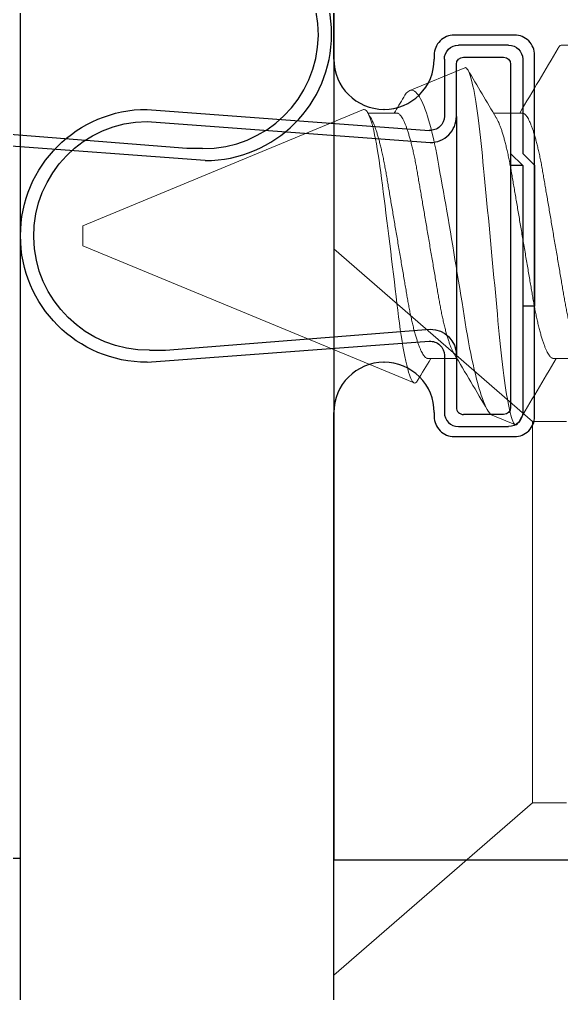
# Model space of a CAD drawing. Extents: x -82 to 113, y -82 to 93.
# Drawn here: x 7.525 to 7.7948, y 70.9118 to 71.3969 of the extents above; entities that cross this region are included whole.
import ezdxf

# ---------------------------------------------------------------- set-up
doc = ezdxf.new("R2010")
doc.units = 0
doc.header["$MEASUREMENT"] = 0
doc.linetypes.add('SLD-Solid', pattern=[0])
doc.layers.get('0').update_dxf_attribs({"linetype": 'CONTINUOUS'})
for name, color, linetype in [('1', 7, 'CONTINUOUS'), ('Ballons', 7, 'CONTINUOUS'), ('FRAME', 1, 'CONTINUOUS'), ('INERTIA', 7, 'CONTINUOUS')]:
    doc.layers.add(name, color=color, linetype=linetype)

# ---------------------------------------------------------------- blocks, each defined once
blk = doc.blocks.new('Q250T190')
for p, q in [((-0.06300049999998691, 0.1809999999999974), (-0.05253921128166894, 0.04051983721100072)), ((-0.05700050000001511, 0.1809999999999974), (-0.04650049999997918, 0.03999999999999915)), ((0.06300049999998691, 0.1809999999999974), (0.05253921128166894, 0.04051983721100072)), ((0.05700050000001511, 0.1797619999999966), (0.05700050000001511, 0.1718690000000009)), ((0.05700050000001511, 0.1718690000000009), (0.04650049999997918, 0.03999999999999915)), ((-0.08800050000002102, 0.03300000000000125), (-0.05951988240082073, 0.03300000000000125)), ((0.05951988240082073, 0.03300000000000125), (0.08800050000002102, 0.03300000000000125)), ((-0.09500049999996918, 0.0009999999999976694), (-0.09500049999996918, 0.02599999999999625)), ((-0.05950050000001283, 0.02700000000000102), (-0.08549949999996898, 0.02700000000000102)), ((-0.05950050000001283, 0.02700000000000102), (0.08549950000002582, 0.02700000000000102)), ((0.09500050000002602, 0.02599999999999625), (0.09500050000002602, 0.0009999999999976694)), ((-0.0889994999999999, 0.02349999999999852), (-0.0889994999999999, 0.003500000000002501)), ((0.0889994999999999, 0.003500000000002501), (0.0889994999999999, 0.02349999999999852)), ((-0.08549949999996898, 0), (0.08549950000002582, 0)), ((-0.03500050000002375, -0.006000000000000227), (-0.04099949999999808, 0)), ((-0.03500050000002375, -0.006000000000000227), (-0.03500050000002375, 0)), ((-0.08800050000002102, -0.006000000000000227), (-0.04099949999999808, -0.006000000000000227)), ((-0.03500050000002375, -0.01200000000000045), (-0.04099949999999808, -0.006000000000000227)), ((-0.03500050000002375, -0.006000000000000227), (0.08800050000002102, -0.006000000000000227)), ((0.03499950000002627, -0.01200000000000045), (0.03499950000002627, -0.006000000000000227)), ((0.03499950000002627, -0.01200000000000045), (-0.03500050000002375, -0.01200000000000045))]:
    blk.add_line(p, q)
for centre, radius, start, end in [((-4.999999987376214e-07, 0.1809999999999974), 0.063, 0, 180), ((-4.999999987376214e-07, 0.180380999999997), 0.057003, 359.3779300000001, 179.3779139999998), ((-0.05951988240082073, 0.03999999999999915), 0.006999999999999999, 270, 4.258846122170237), ((0.05950050000001283, 0.03999999999999915), 0.013, 180, 270), ((0.05951988240082073, 0.03999999999999915), 0.006999999999999999, 175.7411538778298, 270), ((-0.08800050000002102, 0.02599999999999625), 0.007, 90, 180.0000149999999), ((-0.08549949999996898, 0.02349999999999852), 0.0035, 90, 179.9999850000001), ((-0.08800050000002102, 0.0009999999999976694), 0.007, 180, 270), ((-0.08549949999996898, 0.003500000000002501), 0.0035, 180, 270), ((0.08549950000002582, 0.003500000000002501), 0.0035, 270, 0), ((0.08800050000002102, 0.0009999999999976694), 0.007, 270, 0)]:
    blk.add_arc(centre, radius, start, end)
at = {"extrusion": (0, 0, -1)}
for centre, radius, start, end in [((0.05950050000001283, 0.03999999999999915), 0.013, 180, 270.0000610000009), ((-0.08800050000002102, 0.02599999999999625), 0.007, 90, 179.9999850000001), ((-0.08549950000002582, 0.02349999999999852), 0.0035, 90, 180.0000149999999)]:
    blk.add_arc(centre, radius, start, end, dxfattribs=at)
blk = doc.blocks.new('NO 10 500')
at = {"color": 7, "linetype": 'SLD-Solid', "lineweight": 15}
for p, q in [((0.09887349098158893, 0.09494411686608828), (0, 0.1808935234878746)), ((0, 0.1808935234878746), (0, -0.1808935234878746)), ((0.1159317679953347, 0.09494411686608828), (0.09887349098158893, 0.09494411686608828)), ((0.09887349098158893, 0.09494411686608828), (0.09887349098158893, 0)), ((0.09887349098158893, 0), (0.09887349098158893, -0.09494411686608828)), ((0, -0.1808935234878746), (0.09887349098158893, -0.09494411686608828)), ((0.09887349098158893, -0.09494411686608828), (0.1159317679953347, -0.09494411686608828))]:
    blk.add_line(p, q, dxfattribs=at)
blk = doc.blocks.new('HINGENEW00NEW00NEW00NEW00NEW00N')
at = {"layer": '1', "color": 1, "linetype": 'Continuous'}
for p, q in [((-0.0018897629, 0.087637878), (-0.0018897629, -0.68499998)), ((0.1541102371, -0.68401571), (0.1541102371, -0.097401581)), ((0.2525354271, -0.68401571), (0.1541102371, -0.68401571)), ((0.1541102371, -1.31), (0.1541102371, -0.68401571)), ((-0.12, -0.68499998), (-0.0018897629, -0.68499998)), ((-0.0018897629, -1.31), (-0.0018897629, -0.68499998))]:
    blk.add_line(p, q, dxfattribs=at)
blk = doc.blocks.new('20350')
at = {"color": 7, "linetype": 'Continuous', "lineweight": 15}
for p, q in [((0.7960802411690864, 0.0894050889825877), (0.7845719487381828, 0.09417198500069901)), ((0.999853929156501, 0.004999269645779236), (0.8350108039232893, 0.07327951361430962)), ((0.7655131999395337, 0.06116194931600205), (0.7511576030413281, 0.06116194931600205)), ((0.8280040285130994, 0.06116194931600205), (0.8136485049366726, 0.06116194931600205)), ((0.999853929156501, -1.4210854715202e-14), (0.999853929156501, 0.004999269645779236)), ((0.999853929156501, -0.004999269645779236), (0.999853929156501, -1.4210854715202e-14)), ((0.8602175101879794, -0.06283858458458269), (0.999853929156501, -0.004999269645779236)), ((0.7811358704220339, -0.06116194931603047), (0.7954914673202325, -0.06116194931603047)), ((0.8436267723173785, -0.06116194931603047), (0.8579822958938053, -0.06116194931603047)), ((0.8097868670416091, -0.0837276098475428), (0.8371397749662819, -0.07239766346778254)), ((0.753796160416762, -0.09498612248857796), (0.7616074956580121, -0.09498612248857796))]:
    blk.add_line(p, q, dxfattribs=at)
at = {"color": 7, "linetype": 'Continuous', "lineweight": 15, "flags": 128}
for points in [[(0.8097868670416091, -0.0837276098475428), (0.8094748095695365, -0.0837815930039909), (0.8091562997813213, -0.08368797942846129), (0.8088297245979135, -0.08344465195470718), (0.8084978702467396, -0.08305237129617637), (0.8081539911245557, -0.08249831530751806), (0.807805932661239, -0.08179054938396746), (0.8074517884906314, -0.0809233910879783), (0.8070947847708254, -0.07990321941390732), (0.8067481927429867, -0.07877520057483878), (0.806400134279663, -0.07750837445151149), (0.8060488496582678, -0.0760946023269895), (0.8056973450715432, -0.07454476331950843), (0.8053386549509227, -0.0728234246815731), (0.8049809913351424, -0.07096596416938894), (0.8046223745363008, -0.06896051740328346), (0.8042661773560127, -0.06682401254796844), (0.80392486449594, -0.06463916573024164), (0.8035869244374894, -0.06233937786582544), (0.8032505241363026, -0.05991132730484594), (0.802918596463357, -0.05737491632645231), (0.8025846891025026, -0.05467571267833193), (0.8022565008400591, -0.05187284120633251), (0.8019324185969765, -0.04894948372849228), (0.8016152286006957, -0.04593144492677936), (0.8013158557956075, -0.04293983862474704), (0.8010154564856791, -0.03987296293864517), (0.800706625171685, -0.03671679966167574), (0.8003924413681602, -0.03349606510577985), (0.8000669660113715, -0.03014913231955063), (0.7997370180263346, -0.02674600297579843), (0.7994009843340208, -0.02326881863983488), (0.7990616511618569, -0.01974633290380723), (0.7987187252227415, -0.01617518442257904), (0.7983737462739455, -0.01257056111437294), (0.7980248079493251, -0.008913498416760035), (0.7976750630851939, -0.00523500227514262), (0.7973174727911925, -0.001461733873455273), (0.7969601757842852, 0.002320514870305601), (0.7966013390201141, 0.006132498600962322), (0.7962441153349857, 0.009939750642658396), (0.7958997229603852, 0.01362153137064581), (0.7955581168132113, 0.01728600586856999), (0.7952173905273341, 0.02095207969769319), (0.7948804769737237, 0.02458783153609545), (0.7945408505144655, 0.02826488644659264), (0.7942063565794086, 0.03189695844848472), (0.7938752354459879, 0.03550358779459373), (0.7935504933069382, 0.03905114499490026), (0.7932444482203778, 0.04240819160339981), (0.792944488841087, 0.04569853831021931), (0.7926418898779275, 0.04893880166248721), (0.7923332785292558, 0.05210221004726634), (0.7920127890531319, 0.05524580322251893), (0.7916870937310136, 0.05829883025849369), (0.7913546528056514, 0.06127587302306381), (0.7910182525044576, 0.0641509114515344), (0.7906801658024634, 0.06690562426554436), (0.7903393661948073, 0.06954990990460885), (0.7899940939589101, 0.07209606351376863), (0.7896472086439843, 0.07452146074304267), (0.7892920379685364, 0.07686950350027644), (0.7889364273624437, 0.07908313369709674), (0.7885785437813411, 0.0811727217819822), (0.788221613383314, 0.0831181867539641), (0.7878750213554753, 0.0848731892515815), (0.7875304090155524, 0.0864847468626948), (0.7871860899627237, 0.08795961435579613), (0.7868449970679734, 0.08928361313276412), (0.7865004580498223, 0.0904780614994678), (0.7861603916599122, 0.09151035876196545), (0.785823038175657, 0.09238422600033402), (0.7854914037898126, 0.09308992058377896), (0.7851777332387044, 0.09360969864287938), (0.7848703683602025, 0.09397091836471816), (0.7845678427188147, 0.09417363474061347), (0.7842656103645211, 0.0942174811617491), (0.7839507666650292, 0.0941011836622323), (0.7836301305453475, 0.09382254258888167), (0.7833021622482192, 0.09337836844447622), (0.7832217282616512, 0.09323161491290932)], [(0.7960746687142262, 0.08939150612384594), (0.7964568951244431, 0.08920349992892795), (0.7969823922819401, 0.08878042412511888), (0.7975254133435357, 0.08818162352362435), (0.7980799459237176, 0.08741179071797944), (0.7986589679765643, 0.08644701364453056), (0.7992480351125124, 0.08530657592991986), (0.7998509600638286, 0.08398104656093608), (0.8004617304450221, 0.08248238615202297), (0.8010191225744023, 0.08098287337749355), (0.8015810606538025, 0.07934746785922187), (0.8021506975195223, 0.07756623449675715), (0.8027230472908968, 0.07565326023608065), (0.8033097681300632, 0.07356617425675438), (0.8038973688305191, 0.07134886880599822), (0.804489148872122, 0.0689876327119947), (0.8050796091217833, 0.06650264321054067), (0.805648512769757, 0.06398570832847383), (0.8062141902596522, 0.06136152660344862), (0.8067794278189027, 0.05861515414129315), (0.8073393128886224, 0.05576927944859733), (0.8079046970914234, 0.05276350371364913), (0.8084621625425825, 0.04966434353373472), (0.8090144954695262, 0.04645335389993477), (0.8095564900262815, 0.04315909822601327), (0.8100734085361694, 0.03991345488857689), (0.8105985390847934, 0.03660109331896422), (0.8111419267552549, 0.03320131615508615), (0.8116968992660816, 0.02974706320411258), (0.812276801180225, 0.02615730932261329), (0.8128669681427922, 0.02252526023382018), (0.8134714328513724, 0.0188272994523544), (0.8140839629551451, 0.0151020114164595), (0.8146414284063042, 0.01173190436689708), (0.8152035864510268, 0.008351880547294854), (0.8157736632473913, 0.004944272274215677), (0.8163467462365119, 0.001538414415293232), (0.8169343469369679, -0.001933370602571927), (0.8175231207858218, -0.005390880357836636), (0.8181162206193662, -0.008852940932158049), (0.818708367269835, -0.01228782318686683), (0.8192785907097502, -0.01557544782279763), (0.8198458079569093, -0.01882616411053561), (0.8204128052387532, -0.02205649350800343), (0.8209746699963745, -0.0252380994406991), (0.8215422538524138, -0.02843299036238989), (0.8221021389221264, -0.03156534010177836), (0.8226571847547319, -0.03465176749732279), (0.8232019655389067, -0.03766309277405355), (0.8237206437713809, -0.04048442071145075), (0.8242466541813016, -0.04321872715910047), (0.8247912150001611, -0.04587841037080409), (0.8253476539464728, -0.04843680871631761), (0.8259294622267532, -0.05094906933526033), (0.8265216821990009, -0.05334438172393163), (0.8271284932043699, -0.05563663119339424), (0.8277436628920185, -0.05780010929650814), (0.8283012749867282, -0.05962603686306522), (0.8288637996403239, -0.06134180304614745), (0.8294343163673403, -0.06295514787551326), (0.830008059252421, -0.06445112745704762), (0.8305964664924019, -0.06585560146406522), (0.8311862668460961, -0.06713238560088541), (0.8317806131498031, -0.06828699274838357), (0.8323740795922134, -0.06930757685744027), (0.8329788375879019, -0.07021036495321198), (0.8335803694255048, -0.07096929572752231), (0.8341819745848795, -0.07158692169461744), (0.8347777140023069, -0.07205558989430472), (0.835380712275402, -0.07238006165930244), (0.8359747652920078, -0.07254623171324681), (0.8365633191755393, -0.07255281234252209), (0.8371397749662819, -0.07239766346778254)], [(0.8602175101879794, -0.06283858458458269), (0.8597912907130834, -0.06291021079299242), (0.8593537063631516, -0.06277791081622297), (0.8589069567914152, -0.06244247286331017), (0.8584386506179911, -0.06188512656005685), (0.8579631589106711, -0.06111496380641768), (0.8574830479315594, -0.06013588440434603), (0.857017088054917, -0.05899642736845578), (0.8565491484903589, -0.05766794221544558), (0.8560812822475867, -0.05615653298299605), (0.8556010979466961, -0.05441344985634089), (0.8551233332643662, -0.05248457393581418), (0.8546501145320562, -0.0503792079215799), (0.8541949329562541, -0.04816396464575234), (0.8537460570530584, -0.04579122619837506), (0.8533053931886059, -0.04327185336730111), (0.8528615764878396, -0.04053134664711422), (0.8524283914443842, -0.03764820387122825), (0.8520078177461272, -0.03463646845081314), (0.8516069676051927, -0.03160473222511939), (0.8512025246973138, -0.02847126661994537), (0.8507897231071553, -0.02525134318618427), (0.8503558781677185, -0.02186458980249029), (0.8499146277290635, -0.01840149699508231), (0.8494680981226566, -0.01487717248640763), (0.8490071241266719, -0.011218665693562), (0.8485429239726159, -0.00751253411688424), (0.8480774040266184, -0.003775619424274623), (0.8475985395176764, 9.172256831391223e-05), (0.8471206281917958, 0.003973342186370132), (0.8466460163457654, 0.007850577284060023), (0.8461860688546281, 0.01162909807386825), (0.8457312538877062, 0.01538576439229189), (0.8452836244546731, 0.01910324595051804), (0.8448314490716271, 0.02287890031722384), (0.844388732197487, 0.02659462558982284), (0.8439575268419333, 0.03023216006387486), (0.8435516174985622, 0.03367597382721499), (0.8431509873229572, 0.03703049999974439), (0.8427451513013651, 0.04028231840537444), (0.8423172454256616, 0.04350769285481704), (0.8418806875805771, 0.04661119734988972), (0.8414375307757922, 0.04957927194492129), (0.8409838156354823, 0.05243597992979687), (0.8405255545451524, 0.05514124178951363), (0.840064873836269, 0.05768297317918325), (0.8395896754160503, 0.06011946490944808), (0.8391142570305021, 0.06237129116813378), (0.8386407450110909, 0.06442776530666094), (0.8381772780747738, 0.06625711150097402), (0.8377177705142884, 0.06788786108653255), (0.837264202017522, 0.06931243442498669), (0.8369188564598531, 0.07026817000713947), (0.8365779835304252, 0.07109801210255284), (0.8362423164469845, 0.07179978397105913), (0.8359128817143713, 0.07237132720290163), (0.8354983204016193, 0.07291521437797144), (0.8350935842066463, 0.07323950283851843), (0.8346910476649043, 0.07334648847266578), (0.8342704006448685, 0.07323334380946278), (0.8338397818635173, 0.07289685185607198), (0.833401244330517, 0.07233862569150062), (0.8332350238678359, 0.07204761615132327)]]:
    blk.add_lwpolyline(points, dxfattribs=at)
at = {"color": 7, "linetype": 'Continuous', "lineweight": 15}
for centre, radius, start, end in [((-2.808616128903793, 2.195949095626432), 4.162049952515265, 329.1416587012405, 329.6546336680852), ((3.849604982646142, 1.877510668020236), 3.537816088069699, 210.4083520711651, 210.9357489164557), ((-1.637844299249565, 1.536468816011322), 2.872401501624708, 329.0951133906082, 329.3479959543342), ((4.364543131358509, -2.201473248983049), 4.172847916079656, 149.1418875596086, 149.6578548611772), ((-2.012414254949469, -1.741686268637537), 3.27238273081851, 30.4626020028739, 30.94858242951637), ((2.628662487873115, -1.130399278890067), 2.07968617541398, 149.0604134735115, 149.3157739411994), ((-0.9186135310822792, -1.12491711068715), 2.070716742499642, 30.90344614747316, 30.98762766644004), ((0.8330699646425188, -0.06566366135562873), 0.007868299722163151, 301.1473909650172, 333.9596609431845)]:
    blk.add_arc(centre, radius, start, end, dxfattribs=at)
for points, knots in [([(0.7525722000358357, 0.05879228580052143), (0.7527320968736078, 0.05851859009065663), (0.7530806365964935, 0.05792199400907805), (0.7536265349784372, 0.05678219997618328), (0.7542158561423449, 0.05539772119512065), (0.7548190190467636, 0.05379844607610096), (0.7554328355002298, 0.05198816080583413), (0.756044895199679, 0.04999900764117626), (0.756652053500531, 0.04784272830848124), (0.7572512086950809, 0.04553206325691406), (0.7578306958772245, 0.04311795747831582), (0.7583881744385934, 0.04062245772713879), (0.7589224540369912, 0.03806667901302774), (0.7594396296655006, 0.03542550393804333), (0.759939721543148, 0.0327129982506591), (0.7604183168182104, 0.0299236390301445), (0.7609073707551772, 0.02704567708191519), (0.761415675017389, 0.02406269901321423), (0.7619496226942601, 0.02092633628053875), (0.7625087170512117, 0.01764338068956306), (0.763091109296056, 0.01422346877025404), (0.7636856663495735, 0.01073191658674943), (0.7642895023994924, 0.007185545565434381), (0.7648997307928269, 0.003602122422947218), (0.7655039424509198, 5.456342059062536e-05), (0.7660986997138082, -0.003438673776983592), (0.7666815341967492, -0.006861074321321325), (0.7672588690586579, -0.01025118944384928), (0.7678279517506681, -0.0135935352918608), (0.7683864436217362, -0.01687330319317937), (0.7689319630796945, -0.02007666775482164), (0.7694623387943409, -0.02319090917119127), (0.7699834610182776, -0.0262514789480548), (0.7704938969889383, -0.02924747874574507), (0.7709936202420664, -0.03219009708645615), (0.7715141801365633, -0.0350448397206975), (0.7720539132682163, -0.03782134198679898), (0.7726123193496193, -0.04050566615300966), (0.7731780320735027, -0.04304180434097304), (0.7737481317844939, -0.04542083537278074), (0.7743194231478796, -0.04763608739777681), (0.7748982671382976, -0.04971182406164587), (0.7754820683318826, -0.05163668690913426), (0.7760678566029995, -0.05340065890551671), (0.7766530230010531, -0.05499517334926907), (0.7772347401172297, -0.05641329072240353), (0.7778193300283007, -0.05766920440935053), (0.7784038887562374, -0.05874930988657923), (0.7789850397596325, -0.0596408753537645), (0.7795510433056236, -0.06032871676553953), (0.7800993679632242, -0.06081030845338375), (0.7806291648411801, -0.0611074099681872), (0.7809677544662463, -0.06114385412438139), (0.7811358704220339, -0.06116194931603047)], [0, 0, 0, 0, 0.01655052885773346, 0.03607649045531805, 0.05568448318149739, 0.07627889243637434, 0.09689048985410341, 0.1174814653803984, 0.1380143038962496, 0.1584521362771996, 0.1787591563673415, 0.1979897036208821, 0.2170414648152039, 0.2358876530621185, 0.254503460980367, 0.2728815650638857, 0.2913675425502595, 0.310096059101139, 0.3290433103897446, 0.3490992099922933, 0.3693353413398225, 0.3897180620966582, 0.4102121854549428, 0.4307813696668637, 0.4513883092578853, 0.4710592596559312, 0.4906974510513062, 0.5102703656552362, 0.5297461371106668, 0.5490940538040091, 0.5682845953190909, 0.5872897514022946, 0.6060832657265736, 0.6255180065321476, 0.6447563168001328, 0.6642156951265523, 0.6839315852340984, 0.7038757125089806, 0.7240175393562189, 0.7433986503563159, 0.7629004071084863, 0.782491773591326, 0.802140781381322, 0.821814748738562, 0.8414808963838405, 0.8611064394211773, 0.8806590344728957, 0.901029893109652, 0.9212509952045999, 0.9412888609867279, 0.9611121255075794, 0.9806914574317458, 1, 1, 1, 1]), ([(0.7655131999395337, 0.06116194931600205), (0.7656735248041002, 0.06114547360137124), (0.7659963314321345, 0.06111230051935479), (0.7665007225275033, 0.06084193094351065), (0.7670220220743502, 0.06040385965057737), (0.7675599413728449, 0.05977828319332446), (0.7681118628677126, 0.05896729520735278), (0.7686757990295945, 0.05796913778139867), (0.7692491519160285, 0.05678528223229762), (0.7698386297680102, 0.05539684687200008), (0.7704417783412794, 0.05379868939105847), (0.7710554830854122, 0.0519880923345255), (0.7716675726239828, 0.04999902540701839), (0.7722747197445301, 0.0478427232869052), (0.7728738891531393, 0.04553206566568235), (0.7734533323523465, 0.0431179502987078), (0.7740109664576593, 0.04062246950941528), (0.7745451024293857, 0.03806667330148628), (0.7750622728812857, 0.03542549735767864), (0.7755625237468706, 0.03271301202464372), (0.7760409212204422, 0.02992362394060422), (0.7765301809416627, 0.02704569283376657), (0.7770382869234709, 0.02406268371724707), (0.7775723958916458, 0.02092634404128546), (0.7781314825686039, 0.01764338816623479), (0.7787137310091978, 0.01422345299637584), (0.779308444655598, 0.01073192623114494), (0.7799122279212867, 0.007185542524993593), (0.7805225118191146, 0.003602132885632159), (0.7811265546342625, 5.454519161673943e-05), (0.7817214988563705, -0.003438656082934699), (0.7823041779050897, -0.006861083017284386), (0.7828815226864236, -0.01025119617513326), (0.7834507201266305, -0.01359352733449271), (0.7840091746962372, -0.01687330518696228), (0.784554731911463, -0.02007666027280663), (0.7850849927407566, -0.02319091538022633), (0.7856061053148125, -0.0262514856764966), (0.7861166973299305, -0.02924746492017505), (0.7866162328973871, -0.03219011078003575), (0.7871369590443251, -0.03504483220193322), (0.787676647305311, -0.03782134322229069), (0.788235065947859, -0.04050566588919935), (0.7888007746674361, -0.04304180413744518), (0.7893708776582216, -0.04542083639496752), (0.7899421597851699, -0.04763608346216586), (0.7905210370044955, -0.04971183641758614), (0.7911047106341513, -0.05163662703019156), (0.7916905442927629, -0.05340089919981494), (0.7922756535860955, -0.05499427542106616), (0.792857553141225, -0.05641663120282203), (0.7934414669888383, -0.05765657759040721), (0.7938485927449932, -0.05844772238928897), (0.7940601623632659, -0.05877029458623895), (0.7940768703257319, -0.05879576858482949)], [0, 0, 0, 0, 0.01842496864732859, 0.03709781397115683, 0.05599523556148452, 0.07509205393887539, 0.09436112820317008, 0.1137737476718162, 0.133299714597823, 0.1529077126748099, 0.1735021275496768, 0.1941136612106158, 0.2147046423559637, 0.2352374864750028, 0.2556753244332147, 0.2759823500649212, 0.2952129690509416, 0.3142646701287446, 0.3331108635185787, 0.3517267389571436, 0.3701047871872929, 0.3885908313033768, 0.4073192897784588, 0.4262666108673123, 0.4463225159428975, 0.4665585857653004, 0.4869413800488917, 0.5074355089997994, 0.5280046988248266, 0.548611574683553, 0.5682825998051859, 0.5879207274186196, 0.6074936473637848, 0.6269694922198631, 0.6463174141930412, 0.6655079609450126, 0.6845130572062054, 0.7033065766590296, 0.7227413847835241, 0.7419796395262023, 0.7614390853367679, 0.7811549808245656, 0.8010991135419828, 0.8212409458857063, 0.8406220621746973, 0.8601238242486847, 0.8797151960777949, 0.8993641400138421, 0.9190381127398933, 0.9387042657518495, 0.9583298141447831, 0.9778824831194258, 0.9982533473151675, 1, 1, 1, 1]), ([(0.8150631019311803, 0.05879228580052143), (0.8152229986567718, 0.0585185900807943), (0.8155715381351314, 0.05792199397764364), (0.8161174386078187, 0.05678220012897839), (0.816706751402343, 0.05539772061045767), (0.817309946412351, 0.05379845020563323), (0.8179236385040838, 0.05198815638227927), (0.818535731428689, 0.04999900830351578), (0.8191428776455254, 0.04784272784227994), (0.8197420472947456, 0.04553206445389435), (0.8203214904307572, 0.04311795060358747), (0.8208791245518086, 0.04062246943037451), (0.8214132605203659, 0.03806667332243308), (0.8219304309696867, 0.03542549735171008), (0.8224306818484735, 0.03271301202782695), (0.8229090792724207, 0.02992362393378301), (0.823398339180514, 0.02704569285818081), (0.8239064444522484, 0.0240626836247344), (0.8244405561601624, 0.02092634439951269), (0.8249996319729433, 0.01764338673721966), (0.8255819212286823, 0.01422346221984583), (0.8261764785298098, 0.01073190977488991), (0.8267804186479282, 0.007185552027706876), (0.8273906609375459, 0.003602131400711528), (0.8279947150102203, 5.45455697675834e-05), (0.8285896563483135, -0.003438656182098043), (0.829172336156013, -0.006861082990823775), (0.8297496807349418, -0.01025119618218184), (0.8303188782289936, -0.01359352733261687), (0.8308773327843113, -0.01687330518744545), (0.8314228900033171, -0.02007666027269295), (0.8319531508316089, -0.02319091538022633), (0.8324742634059419, -0.02625148567661029), (0.8329848554209534, -0.0292474649197203), (0.8334843909885308, -0.03219011078171263), (0.8340051171350709, -0.03504483219559518), (0.8345448053975701, -0.0378213432463923), (0.8351032240344054, -0.04050566579782355), (0.8356689327752918, -0.04304180447668671), (0.8362390356891325, -0.04542083517928575), (0.8368103181030193, -0.04763608804530861), (0.8373891942438974, -0.0497118192061663), (0.8379728719152766, -0.05163669149850136), (0.8385586904647795, -0.0534006583264528), (0.8391438560989499, -0.05499517314562752), (0.8397255460868749, -0.05641329376219062), (0.8403102497582395, -0.05766920177897816), (0.8408948162660437, -0.0587493079168695), (0.8414758192124339, -0.05964087887035419), (0.8420419767272875, -0.06032871508007531), (0.8425902614418987, -0.06081030875519389), (0.8431200687960683, -0.0611074098943476), (0.8434586570449127, -0.06114385409988188), (0.8436267723173785, -0.06116194931603047)], [0, 0, 0, 0, 0.01655052896412597, 0.03607649068723019, 0.05568448353945647, 0.0762788929267214, 0.09689042109549699, 0.1174813967541578, 0.1380142354020012, 0.1584520679143327, 0.1787590881350151, 0.1979897019968316, 0.2170413979981053, 0.2358875863661696, 0.2545034568443356, 0.2728815001774575, 0.2913675393677374, 0.3100959928524214, 0.3290433088925587, 0.3490992086240337, 0.3693352730543195, 0.3897179939421823, 0.4102121860858635, 0.4307813704300102, 0.4513882407978144, 0.4710592606778924, 0.490697383058537, 0.5102702977882885, 0.5297461374548199, 0.5490940542725373, 0.5682845959109825, 0.5872896871080642, 0.6060832015531543, 0.6255180044990365, 0.644756254115476, 0.6642156947408642, 0.6839315849751508, 0.7038757123782409, 0.7240175393549577, 0.7433986504796432, 0.7629004073571776, 0.7824917739659574, 0.8021407126663335, 0.8218146801500444, 0.8414808279217438, 0.8611063710852404, 0.8806590348498654, 0.9010298936175726, 0.9212509288889615, 0.941288860609313, 0.9611121252575953, 0.9806914573076243, 1, 1, 1, 1]), ([(0.8280040285130994, 0.06116194931600205), (0.8281643842149293, 0.06114547368700585), (0.8284872523927547, 0.0611123008327894), (0.8289916186282653, 0.0608419309160837), (0.8295129272185378, 0.06040385974351636), (0.8300508360561736, 0.05977828284430586), (0.8306027899958437, 0.05896729747563256), (0.8311666023906099, 0.05796913523714409), (0.8317399858551227, 0.05678528240765957), (0.8323294629525293, 0.05539684736230299), (0.8329325820453022, 0.05379868529392695), (0.833546410216492, 0.05198809672857863), (0.8341584675976321, 0.04999902483071139), (0.8347656234796901, 0.04784272343989926), (0.835364790572882, 0.0455320656268583), (0.8359442343171892, 0.04311795030163523), (0.8365018685096643, 0.04062246953249371), (0.8370360036383531, 0.03806667320735357), (0.8375531773242528, 0.03542549770541825), (0.8380534163030262, 0.03271301075027111), (0.8385318570458509, 0.0299236317391518), (0.8390209520729215, 0.0270456782156856), (0.8395292448211507, 0.02406269868110655), (0.8400631963462644, 0.0209263364655925), (0.8406222869270508, 0.01764338027824408), (0.8412046904409891, 0.01422347023704162), (0.8417992065330395, 0.01073190715884209), (0.8424031989493415, 0.007185562301927462), (0.8430132706460469, 0.00360211280592182), (0.8436175231130107, 5.456481609655839e-05), (0.8442122705287716, -0.003438674046705614), (0.844795104715466, -0.006861074608721651), (0.8453724503772833, -0.01025118803396197), (0.8459414911467675, -0.01359354445129668), (0.8465001410086828, -0.01687328739795646), (0.8470455008817908, -0.02007667682282488), (0.8475759289855347, -0.02319090660584777), (0.8480969971364445, -0.02625148719330639), (0.8486076034735746, -0.0292474643201075), (0.8491071279513065, -0.03219011165326435), (0.8496278839128735, -0.03504482613895732), (0.8501674591503345, -0.03782134839447338), (0.8507258671124944, -0.04050567202936861), (0.8512917329613856, -0.0430417919552184), (0.8518616493247393, -0.04542084824696246), (0.8524330960465676, -0.04763607711716134), (0.8530119292430953, -0.04971183748965302), (0.8535956159464604, -0.05163662669419011), (0.8541814421992058, -0.0534008994690538), (0.8547665680013665, -0.05499427468113538), (0.8553484091173971, -0.05641663388333029), (0.8559325417428596, -0.05765656605656488), (0.8563390724387148, -0.05844773236968592), (0.8565510383261099, -0.05877027314751615), (0.8565677722210765, -0.05879573650655345)], [0, 0, 0, 0, 0.01842504110171395, 0.03709789785449013, 0.05599533101122047, 0.07509216107705728, 0.09436124713522931, 0.1137738108114761, 0.1332997896885946, 0.1529077997669014, 0.1735022272468368, 0.1941138429048351, 0.2147048366531498, 0.2352376933395724, 0.255675543807018, 0.2759825818678928, 0.2952132126242535, 0.3142649253628879, 0.3331111302877697, 0.3517270171204134, 0.3701050765990764, 0.3885910704446485, 0.4073196035693614, 0.4262668716253702, 0.4463227889764224, 0.4665589382319514, 0.4869416770265114, 0.50743588717482, 0.5280050204718413, 0.5486119782990101, 0.5682829461048979, 0.5879211548791249, 0.60749408680414, 0.6269698754946885, 0.6463178765656736, 0.6655083688404859, 0.6845135417423358, 0.7033070726979681, 0.7227418927177794, 0.7419801592354713, 0.7614396169564335, 0.7811554607203537, 0.8010996056448263, 0.8212415167786954, 0.8406225774633083, 0.8601244197316178, 0.8797158035518714, 0.8993647595143, 0.9190387442820517, 0.9387049093309221, 0.9583304697359175, 0.9778831506780151, 0.9982539594550213, 1, 1, 1, 1]), ([(0.7616074956580121, -0.09498612248857796), (0.7617509250637085, -0.09496603954694649), (0.7620394835049495, -0.0949256356820598), (0.762488833968618, -0.09458310900346589), (0.7629010899682029, -0.09411984515692495), (0.7631674225047007, -0.093666134674109), (0.7632757859921213, -0.09348153218114419)], [0, 0, 0, 0, 0.2676566494990704, 0.5384850142322819, 0.8122220663922216, 1, 1, 1, 1])]:
    blk.add_open_spline(points, degree=3, knots=knots, dxfattribs=at)
blk = doc.blocks.new('3207-1_Block_Frame_Component')
for p, q in [((0.4024994283011667, -0.8999996645586847), (0.2224994283010106, -0.8999996645586865)), ((0.2124994283010091, -0.9099996645587245), (0.2124994283011228, -0.9399996645586883)), ((0.4124994283009409, -0.9399996645586883), (0.4124994283011683, -0.9099996645587236)), ((0.2224994283011137, -0.9499996645586792), (0.2244994283010664, -0.9499996645586801)), ((0.4004994283009973, -0.949999664558681), (0.40249942830095, -0.9499996645586863)), ((0.2494994283010436, -0.9749059167315863), (0.2494994283010436, -0.9749996645587089)), ((0.37549942830102, -0.9749996645587089), (0.37549942830102, -0.9749059167315863)), ((0.2244994283010664, -0.9999996645586791), (-0.05250056070660469, -0.9999998090857711)), ((1.224500075291296, -0.9999996645586791), (0.4004994283009973, -0.9999996645586862))]:
    blk.add_line(p, q)
for centre, radius, start, end in [((0.2224994283010102, -0.9099996645586876), 0.01000000000000112, 89.99999999999746, 180.0000000002112), ((0.4024994283011667, -0.9099996645586863), 0.01000000000000156, 359.9999999997863, 90), ((0.2224994283011101, -0.9399996645586919), 0.009999999999987352, 179.9999999999796, 270.0000000000203), ((0.40249942830095, -0.9399996645586954), 0.009999999999990905, 270, 4.071109992277004e-11), ((0.2246587433508976, -0.9748399262772566), 0.02484077260337281, 359.8477914101622, 90.36746612883974), ((0.4003401132511656, -0.974839926277257), 0.02484077260337235, 89.63253387115927, 180.1522085898367), ((0.2244994283010699, -0.9749996645587053), 0.02499999999997371, 269.9999999999919, 359.9999999999918), ((0.4004994283009982, -0.974999664558708), 0.02499999999997815, 180.000000000002, 269.999999999998)]:
    blk.add_arc(centre, radius, start, end)
blk = doc.blocks.new('3209_In-Swing_Nail-Fin_Frame_Assembly')
at = {"xscale": -1}
blk.add_blockref('3207-1_Block_Frame_Component', (4.374999999987452, -5.684341886080801e-14), dxfattribs=at)

msp = doc.modelspace()

# ---------------------------------------------------------------- block references
at = {"rotation": 270}
msp.add_blockref('Q250T190', (7.436368111461861, 71.3896629984705), dxfattribs=at)
at = {"xscale": -1, "rotation": 90}
msp.add_blockref('Q250T190', (7.769479342345306, 71.28918155400727), dxfattribs=at)
at = {"layer": 'Ballons', "rotation": 180}
msp.add_blockref('20350', (8.55641650703248, 71.28918148412438), dxfattribs=at)
at = {"layer": 'FRAME', "xscale": -1, "rotation": 270}
msp.add_blockref('3209_In-Swing_Nail-Fin_Frame_Assembly', (8.681416507043906, 67.22668176532912), dxfattribs=at)
at = {"layer": 'INERTIA', "color": 1, "xscale": -1, "zscale": -1}
msp.add_blockref('HINGENEW00NEW00NEW00NEW00NEW00N', (7.679526994482988, 71.6631584898919), dxfattribs=at)
at = {"layer": 'INERTIA', "xscale": -1, "rotation": 180}
msp.add_blockref('NO 10 500', (7.681416814792755, 71.10177404287786), dxfattribs=at)

doc.saveas('drawing.dxf')
